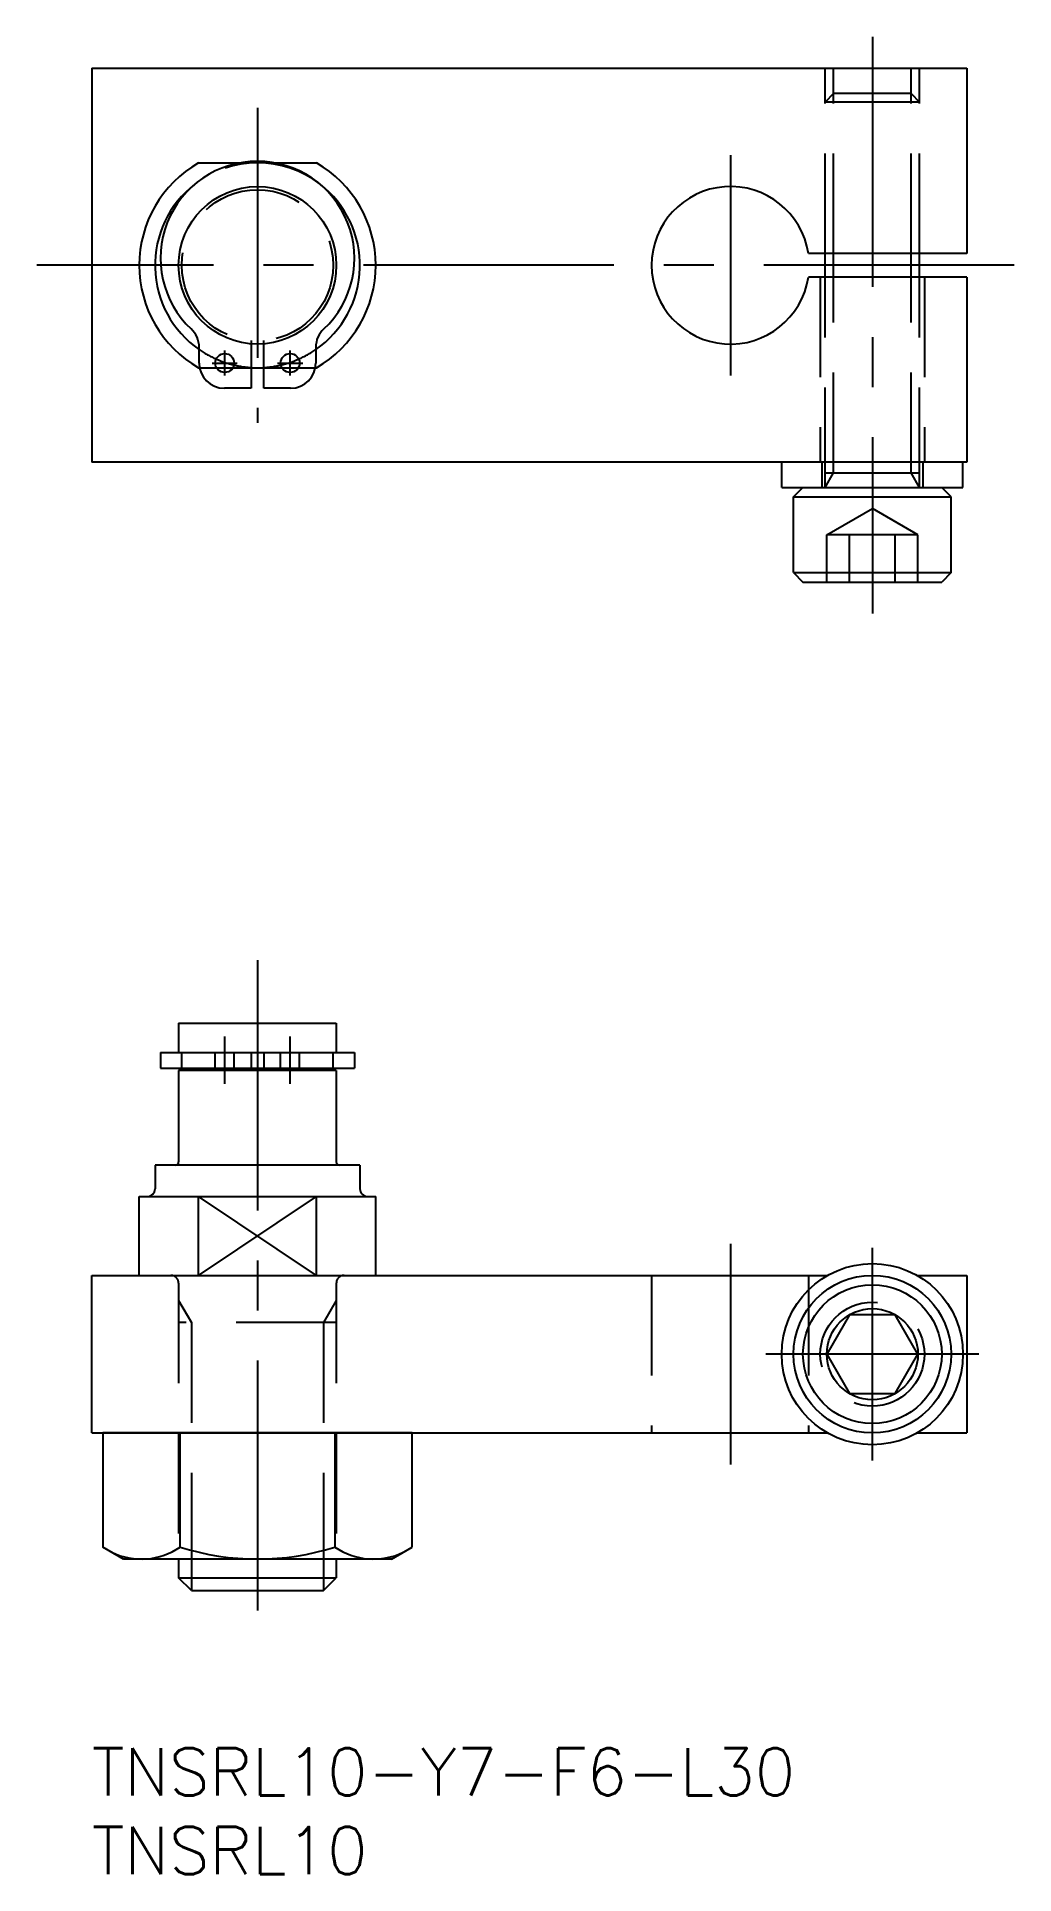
# Model space of a CAD drawing. Extents: x -4 to 58, y -8 to 109.
import ezdxf

# ---------------------------------------------------------------- set-up
doc = ezdxf.new("R2010")
doc.units = 0
doc.header["$LTSCALE"] = 0.5
doc.linetypes.add('CENTER', pattern=[50.8, 31.75, -6.35, 6.35, -6.35])
doc.linetypes.add('DASHED', pattern=[19.05, 12.7, -6.35])
for name, color, linetype in [('MSM_CENTER', 1, 'CENTER'), ('MSM_CONTINUOUS', 7, 'CONTINUOUS'), ('MSM_DASHED', 4, 'DASHED'), ('MSM_NARROW', 5, 'CONTINUOUS'), ('MSM_PART_NUMBER', 7, 'CONTINUOUS')]:
    doc.layers.add(name, color=color, linetype=linetype)
doc.styles.get("Standard").update_dxf_attribs({"font": 'txt.shx', "height": 3, "bigfont": 'bigfont.shx'})

# ---------------------------------------------------------------- blocks, each defined once
blk = doc.blocks.new('*U11')
at = {"layer": 'MSM_PART_NUMBER'}
blk.add_text('TNSRL10-Y7-F6-L30', height=3, dxfattribs=at).set_placement((0, -3))
blk = doc.blocks.new('*U12')
at = {"layer": 'MSM_PART_NUMBER'}
blk.add_text('TNSRL10', height=3, dxfattribs=at).set_placement((0, -8))

msp = doc.modelspace()

# ---------------------------------------------------------------- linework, layer by layer
at = {"layer": 'MSM_CENTER'}
for p, q in [((49.5, 108.59), (49.5, 71.99)), ((10.5, 104.09), (10.5, 84.09)), ((40.5, 101.09), (40.5, 87.09)), ((58.5, 94.09), (-3.5, 94.09)), ((8.42, 87.09), (8.42, 88.69)), ((12.57, 87.09), (12.57, 88.69)), ((7.63, 87.89), (9.22, 87.89)), ((11.78, 87.89), (13.37, 87.89)), ((10.5, 50), (10.5, 6)), ((8.42, 42.15), (8.42, 45.15)), ((12.57, 42.15), (12.57, 45.15)), ((40.5, 32), (40.5, 18)), ((49.5, 18.25), (49.5, 31.75)), ((56.25, 25), (42.75, 25))]:
    msp.add_line(p, q, dxfattribs=at)
at = {"layer": 'MSM_CONTINUOUS'}
for p, q in [((0, 106.59), (0, 81.59)), ((0, 106.59), (55.5, 106.59)), ((55.5, 106.59), (55.5, 94.84)), ((6.76, 100.59), (9.4, 100.59)), ((11.6, 100.59), (14.24, 100.59)), ((55.5, 94.84), (45.44, 94.84)), ((46.5, 93.34), (46.5, 94.84)), ((52.5, 93.34), (52.5, 94.84)), ((55.5, 93.34), (45.44, 93.34)), ((55.5, 93.34), (55.5, 81.59)), ((6.8, 87.89), (6.8, 88.89)), ((10.1, 89.31), (10.1, 86.29)), ((10.9, 86.29), (10.9, 89.31)), ((14.2, 88.89), (14.2, 87.89)), ((6.76, 87.59), (6.83, 87.59)), ((7.91, 87.59), (8.94, 87.59)), ((10.1, 87.59), (10.9, 87.59)), ((12.06, 87.59), (13.09, 87.59)), ((14.17, 87.59), (14.24, 87.59)), ((10.1, 86.29), (8.4, 86.29)), ((12.6, 86.29), (10.9, 86.29)), ((55.5, 81.59), (0, 81.59)), ((43.75, 79.99), (43.75, 81.59)), ((55.25, 79.99), (55.25, 81.59)), ((43.75, 79.99), (55.25, 79.99)), ((44.5, 79.39), (45.1, 79.99)), ((44.5, 79.39), (54.5, 79.39)), ((44.5, 74.59), (44.5, 79.39)), ((54.5, 79.39), (53.9, 79.99)), ((54.5, 74.59), (54.5, 79.39)), ((44.5, 74.59), (54.5, 74.59)), ((44.5, 74.59), (45.1, 73.99)), ((45.1, 73.99), (53.9, 73.99)), ((54.5, 74.59), (53.9, 73.99)), ((5.5, 46), (15.5, 46)), ((5.5, 46), (5.5, 44.15)), ((15.5, 46), (15.5, 44.15)), ((4.35, 44.15), (4.35, 43.15)), ((4.35, 44.15), (16.65, 44.15)), ((4.35, 43.15), (16.65, 43.15)), ((5.7, 43.15), (5.7, 43)), ((10.1, 44.15), (10.1, 43.15)), ((10.9, 44.15), (10.9, 43.15)), ((15.3, 43.15), (15.3, 43)), ((16.65, 44.15), (16.65, 43.15)), ((5.5, 43), (5.5, 37.2)), ((15.5, 43), (5.5, 43)), ((15.5, 43), (15.5, 37.2)), ((17, 37), (4, 37)), ((4, 37), (4, 35.5)), ((17, 37), (17, 35.5)), ((3, 35), (18, 35)), ((3, 30), (3, 35)), ((6.76, 30), (6.76, 35)), ((14.24, 30), (14.24, 35)), ((18, 30), (18, 35)), ((0, 20), (0, 30)), ((0, 30), (46.66, 30)), ((52.34, 30), (55.5, 30)), ((55.5, 30), (55.5, 20)), ((48.06, 27.5), (46.61, 25)), ((50.94, 27.5), (48.06, 27.5)), ((52.39, 25), (50.94, 27.5)), ((46.61, 25), (48.06, 22.5)), ((50.94, 22.5), (52.39, 25)), ((48.06, 22.5), (50.94, 22.5)), ((0, 20), (46.66, 20)), ((20.31, 20), (0.69, 20)), ((0.69, 20), (0.69, 12.76)), ((5.59, 12.76), (5.59, 20)), ((15.41, 20), (15.41, 12.76)), ((20.31, 12.76), (20.31, 20)), ((52.34, 20), (55.5, 20)), ((2, 12), (0.69, 12.76)), ((19, 12), (2, 12)), ((5.5, 12), (5.5, 10.81)), ((15.5, 12), (15.5, 10.81)), ((19, 12), (20.31, 12.76)), ((5.5, 10.81), (15.5, 10.81)), ((6.31, 10), (5.5, 10.81)), ((14.69, 10), (15.5, 10.81)), ((6.31, 10), (14.69, 10))]:
    msp.add_line(p, q, dxfattribs=at)
for centre, radius in [((10.5, 94.09), 5), ((8.42, 87.89), 0.6), ((12.57, 87.89), 0.6), ((49.5, 25), 5.75), ((49.5, 25), 5), ((49.5, 25), 4.4), ((49.5, 25), 2.89)]:
    msp.add_circle(centre, radius, dxfattribs=at)
for centre, radius, start, end in [((10.5, 94.09), 7.5, 119.9264, 240.0736), ((10.5, 94.54), 6.15, 313.1469, 226.8531), ((10.5, 94.09), 7.5, 299.9264, 60.0736), ((10.5, 94.09), 6.5, 127.6785, 235.3034), ((10.5, 94.09), 6.5, 304.6966, 52.3215), ((40.5, 94.09), 5, 8.6269, 351.3731), ((5.2, 88.89), 1.6, 0, 46.8531), ((15.8, 88.89), 1.6, 133.1469, 180), ((8.4, 87.89), 1.6, 180, 270), ((10.5, 94.09), 6.5, 246.2311, 256.7605), ((10.5, 94.09), 6.5, 266.4719, 273.5281), ((10.5, 94.09), 6.5, 283.2395, 293.7689), ((12.6, 87.89), 1.6, 270, 0), ((5.3, 37.2), 0.2, 270, 0), ((15.7, 37.2), 0.2, 180, 270), ((3.5, 35.5), 0.5, 270, 0), ((17.5, 35.5), 0.5, 180, 270), ((3.14, 16.34), 4.34, 244.3842, 304.3842), ((10.5, 28.24), 16.24, 252.412, 287.588), ((17.86, 16.34), 4.34, 235.6158, 295.6158)]:
    msp.add_arc(centre, radius, start, end, dxfattribs=at)
at = {"layer": 'MSM_DASHED'}
for p, q in [((46.5, 94.84), (46.5, 106.59)), ((47.04, 94.84), (47.04, 106.59)), ((51.96, 94.84), (51.96, 106.59)), ((52.5, 94.84), (52.5, 106.59)), ((47.04, 104.99), (46.5, 104.45)), ((51.96, 104.99), (47.04, 104.99)), ((51.96, 104.99), (52.5, 104.45)), ((52.5, 104.45), (46.5, 104.45)), ((46.2, 93.34), (46.2, 81.59)), ((46.5, 79.99), (46.5, 93.34)), ((47.04, 80.93), (47.04, 93.34)), ((51.96, 80.93), (51.96, 94.09)), ((52.5, 79.99), (52.5, 93.34)), ((52.8, 93.34), (52.8, 81.59)), ((6.83, 87.59), (7.91, 87.59)), ((8.94, 87.59), (10.1, 87.59)), ((10.9, 87.59), (12.06, 87.59)), ((13.09, 87.59), (14.17, 87.59)), ((46.3, 81.59), (46.3, 79.99)), ((46.5, 79.99), (47.04, 80.93)), ((46.5, 80.93), (52.5, 80.93)), ((52.5, 79.99), (51.96, 80.93)), ((52.7, 81.59), (52.7, 79.99)), ((46.61, 76.99), (49.5, 78.66)), ((52.39, 76.99), (49.5, 78.66)), ((46.61, 73.99), (46.61, 76.99)), ((52.39, 76.99), (46.61, 76.99)), ((48.06, 73.99), (48.06, 76.99)), ((50.94, 73.99), (50.94, 76.99)), ((52.39, 73.99), (52.39, 76.99)), ((5.7, 43.15), (5.7, 44.15)), ((7.82, 43.15), (7.82, 44.15)), ((9.02, 43.15), (9.02, 44.15)), ((11.97, 43.15), (11.97, 44.15)), ((13.17, 43.15), (13.17, 44.15)), ((15.3, 43.15), (15.3, 44.15)), ((5.5, 29.5), (5.5, 12)), ((15.5, 29.5), (15.5, 12)), ((35.5, 30), (35.5, 20)), ((45.44, 30), (45.44, 20)), ((5.5, 28.41), (6.31, 27)), ((15.5, 28.41), (14.69, 27)), ((15.5, 27), (5.5, 27)), ((6.31, 27), (6.31, 12)), ((14.69, 27), (14.69, 12))]:
    msp.add_line(p, q, dxfattribs=at)
for centre, radius in [((10.5, 94.09), 4.8), ((49.5, 25), 3.3)]:
    msp.add_circle(centre, radius, dxfattribs=at)
for centre, radius, start, end in [((10.5, 94.09), 6.5, 52.3215, 127.6785), ((10.5, 94.09), 6.5, 235.3034, 246.2311), ((10.5, 94.09), 6.5, 293.7689, 304.6966), ((10.5, 94.09), 6.5, 256.7605, 266.4719), ((10.5, 94.09), 6.5, 273.5281, 283.2395), ((5, 29.5), 0.5, 0, 90), ((16, 29.5), 0.5, 90, 180)]:
    msp.add_arc(centre, radius, start, end, dxfattribs=at)
at = {"layer": 'MSM_NARROW'}
for p, q in [((47.04, 93.34), (47.04, 94.84)), ((51.96, 93.34), (51.96, 94.84)), ((6.76, 30), (14.24, 35)), ((14.24, 30), (6.76, 35)), ((6.31, 12), (6.31, 10)), ((14.69, 12), (14.69, 10))]:
    msp.add_line(p, q, dxfattribs=at)

# ---------------------------------------------------------------- block references
at = {"layer": 'MSM_CONTINUOUS'}
for name in ['*U11', '*U12']:
    msp.add_blockref(name, (0, 0), dxfattribs=at)

doc.saveas('drawing.dxf')
